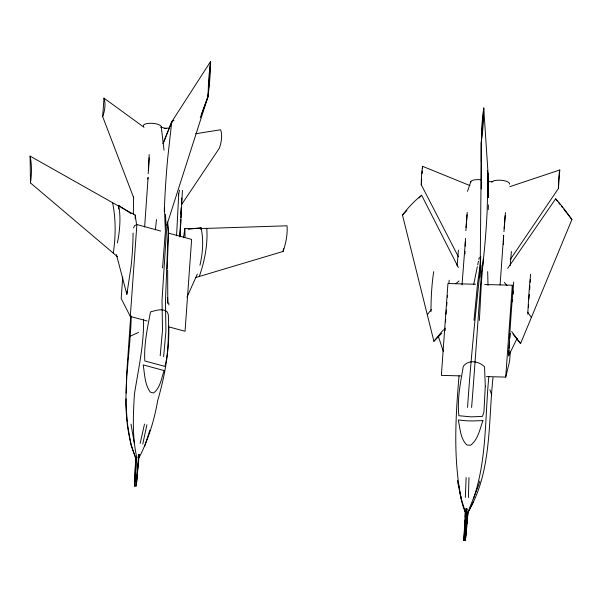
<?xml version="1.0" encoding="UTF-8"?>
<svg xmlns="http://www.w3.org/2000/svg" width="602" height="602" viewBox="0 0 602 602"><rect width="100%" height="100%" fill="white"/><g stroke="black" fill="none" stroke-linecap="round" stroke-linejoin="round"><path stroke-width="0.9" d="M480.087 277.183L481.532 131.447A301.03 281.917 -18.7 0 1 482.383 119.489L483.73 108.006L488.109 174.249L487.131 211.543A975.345 913.407 -18.7 0 1 484.354 250.304L482.736 265.858M133.358 214.177L133.531 196.433M133.095 233.027L132.974 239.573A174.016 76.401 -76.2 0 1 131.018 266.912L126.849 294.273L116.389 254.563M488.297 209.564L488.388 204.861M126.089 398.78L125.976 404.303L127.3 422.025M126.209 393.144L126.586 375.317L130.717 316.065M143.517 319.173C144.126 344.607 138.279 369.335 134.419 394.287C133.125 415.312 132.147 436.841 136.782 457.535L135.074 485.611L134.449 485.927L135.299 486.205L136.285 485.934L138.851 458.099C148.16 440.167 154.285 420.467 157.694 400.601C164.624 376.626 169.17 351.989 168.861 326.961M468.424 497.523L468.966 477.634M503.43 243.035L503.656 235.269L500.089 284.889M480.449 263.224L480.712 256.309M164.256 211.37L164.873 197.411A975.345 790.494 65.6 0 1 167.649 158.65L171.758 121.792L210.549 61.554L210.173 73.166A301.03 243.983 65.6 0 1 209.315 85.13L208.044 96.508L166.799 225.216M465.165 246.098L465.466 238.332M503.362 244.668L503.565 239.348M167.123 269.199L168.598 232.191L167.657 221.972M180.133 236.503L180.826 219.662M180.909 217.796L181.292 208.442M181.488 203.762L181.714 198.148M465.338 497.44L466.136 477.559M134.449 485.927L135.713 458.084L136.782 457.535M134.479 485.844L135.766 457.941C117.45 412.596 130.167 363.179 131.236 316.05M179.84 236.639L180.645 219.753M180.909 214.124L181.217 207.555M181.488 201.926L181.661 198.171M445.066 330.746L445.202 328.12M176.567 235.803L178.749 193.701M179.975 236.902L182.429 190.458M479.869 481.088C476.724 491.601 471.276 502.58 468.055 512.611L465.459 540.333L464.308 540.423L463.841 540.054L465.323 511.963L461.207 498.546L457.392 480.486M479.38 320.482L481.329 283.723L483.286 258.86M517.126 338.369L508.577 355.827L510.187 328.105A174.016 12.973 -87.4 0 1 512.144 300.767L513.739 281.954M463.924 540.295L464.42 531.039M464.518 529.196L465.022 519.94M465.173 517.171L465.323 511.963M487.861 176.047L488.109 174.249L487.898 177.989L488.109 174.249L487.319 170.675M148.498 170.577L149.228 157.792M464.067 540.378L464.435 533.914M464.706 529.301L465.022 523.763M465.451 516.381L465.67 512.686L464.849 510.398M487.898 177.989L488.109 174.249L488.493 197.358M467.551 407.411C470.756 359.891 475.625 312.461 480.705 265.113M471.599 407.524C475.422 360.086 478.379 312.588 482.119 265.151M465.858 230.679L467.257 212.31M503.964 231.695L505.432 212.521M463.864 539.956L464.398 539.738L466.159 508.705M144.63 226.992L148.115 177.364L147.723 179.042M465.459 540.333L464.593 539.746L466.821 508.72M133.802 198.081L102.664 116.622L103.988 98.141L144.044 127.308M118.436 209.044L118.707 205.32L131.01 213.605M122.725 277.07L121.19 298.562L130.303 316.426L147.076 320.979M126.849 294.273L127.045 291.466M130.303 316.426L136.88 224.569L160.719 231.033M200.827 229.49L200.963 227.631L188.2 229.362M458.453 256.881L421.295 184.806L421.693 179.268M422.092 173.722L422.288 170.945M422.484 168.176L422.619 166.325L469.966 185.597M493.008 377.484C488.132 422.702 492.067 472.848 467.521 512.799M486.416 376.581L505.725 377.1L512.302 285.243L484.715 284.505M508.577 355.827L508.983 350.206M509.119 348.332L509.585 341.77M509.856 338.023L510.187 333.342M512.468 301.482L512.603 299.608M513.009 293.987L513.205 291.18M510.293 351.703L509.623 361.049L505.725 377.1M528.375 307.441L528.579 304.642M528.977 299.059L529.308 294.401M529.647 289.743L529.91 286.018M530.181 282.293L530.377 279.501M510.293 259.507L558.438 188.471L559.762 169.982L509.819 186.665M466.068 227.488L467.032 214.733M504.167 228.504L505.131 215.749M162.548 267.958L165.392 231.318L164.406 207.916M462.027 284.912L465.323 242.019M457.099 265.971L458.423 250.078M510.233 265.512L511.399 251.493M136.285 485.934L138.829 454.645M459.04 375.783C455.601 416.592 453.065 458.145 461.207 498.546M488.862 376.574C484.791 417.472 487.108 459.492 473.39 498.87M136.135 485.626L138.595 457.565L139.393 454.796M465.286 539.994L467.762 512.031M465.369 540.408L466.716 525.659M466.889 523.808L467.904 512.746L473.676 501.203M447.421 297.185L447.595 295.326M148.19 173.752L149.183 154.511M474.007 320.339L477.567 283.617L480.652 261.561M155.376 229.798L156.475 219.579M448.806 283.677L449.197 280.231M160.192 355.752L162.495 330.197L162.013 300.443L166.438 231.386L165.46 214.508M163.639 356.685L165.941 331.13L165.452 301.376L168.154 231.853L167.371 222.612M162.909 143.652L171.758 121.792L171.382 124.569L171.758 121.792L174.023 120.212M138.159 457.475L138.535 454.6M171.374 124.569L171.758 121.792L163.834 142.034M466.723 511.625L467.122 508.758M183.512 237.835L184.852 228.534L206.772 228.391L287.056 225.803A41.847 20.927 -67.7 0 1 283.083 251.44L195.748 277.537M283.083 251.44L283.512 248.694M178.433 195.296L179.471 190.097M473.766 284.197L477.333 266.709M477.71 264.865L478.455 261.185M478.831 259.342L479.207 257.498M142.764 444.118L146.911 424.703M140.146 443.411L144.51 424.049M144.668 446.067L149.86 430.182M138.686 457.618L139.581 454.886M467.498 191.383L470.817 181.601M201.595 114.154L208.044 96.508L210.549 61.554L209.285 72.925A301.03 243.983 65.6 0 0 208.427 84.89L208.044 96.508L200.263 117.676M512.949 334.102L520.572 343.591L571.9 219.542A41.847 6.818 55.3 0 0 555.646 198.833L507.697 268.394M186.959 297.17L197.313 274.121M133.486 227.97L134.697 225.562L136.88 224.569M181.691 204.409L219.309 148.258A17.736 8.631 -74.8 0 0 220.633 129.776L195.688 133.727M458.363 267.484L421.656 195.259A41.847 15.088 -49.8 0 0 402.467 215.019L433.899 341.274L440.273 333.546A101.166 36.669 -49.1 0 1 443.591 329.745M402.467 215.019L406.944 210.407M419.097 197.892L421.656 195.259M433.899 341.274L441.785 333.327M130.07 336.255L138.513 332.417M135.074 485.611L135.969 485.581M488.237 181.578L492.895 181.699M475.52 284.257L447.941 283.527L441.364 375.377L460.673 375.896M161.344 127.203L166.641 128.64M168.665 233.192L191.624 239.415L185.047 331.273L168.274 326.72M117.435 256.655L30.469 182.925L30.1 156.114L119.053 206.343M120.671 207.216L135.202 215.064L136.436 223.741M465.67 512.686C462.426 506.583 461.132 499.291 459.92 492.459M555.646 198.833L557.392 201.053M558.551 202.528L560.289 204.748M561.455 206.23L562.614 207.705M563.773 209.187L571.9 219.542M520.572 343.591L514.665 335.532A101.166 16.864 54.7 0 0 511.67 331.559M135.713 458.084L130.973 445.081L127.436 423.891M512.302 285.243L513.017 293.994M489.915 389.75L491.699 395.002M438.346 336.36L443.343 351.448M458.152 482.729L458.957 487.153M459.273 488.922L459.597 490.69M131.025 424.109L134.299 443.253M161.276 126.954L164.03 150.207M465.888 508.728L466.106 511.61M168.741 303.047L168.846 304.913M184.852 228.534L185.01 236.917M487.658 271.607L488.019 285.498M167.649 297.599L167.785 303.235L167.657 270.26M481.299 161.742L481.231 142.96L483.73 108.006L483.429 119.512A301.03 281.917 -18.7 0 1 482.571 131.477L481.231 142.96L481.299 188.975M488.109 174.249L488.184 197.351M135.202 215.064L135.217 218.812M118.699 205.327A57.228 25.126 -76.2 0 1 117.39 242.877M112.597 202.851A78.38 36.624 -81.8 0 1 113.289 253.073M30.1 156.114A41.847 19.557 -81.8 0 1 30.469 182.925M164.105 128.557A8.962 2.92 4.1 0 1 169.756 128.143M143.622 126.352A8.962 2.92 4.1 0 1 152.705 123.357A8.962 2.92 4.1 0 1 160.877 127.684M103.988 98.141A17.736 8.631 -74.8 0 1 102.664 116.622M200.955 227.631A57.228 30.469 -73.4 0 1 199.932 265.264M206.772 228.391A78.38 39.19 -67.7 0 1 199.33 276.408M430.987 311.685A57.228 10.437 -89.6 0 1 433.741 271.615M445.54 322.01A174.016 31.733 -89.6 0 1 445.698 319.406M446.044 314.221A174.016 31.733 -89.6 0 1 446.353 309.94M446.684 305.703A174.016 31.733 -89.6 0 1 446.955 302.354M427.488 314.462A78.38 28.264 -49.8 0 1 431.288 309.571M455.94 283.647A78.38 28.264 -49.8 0 1 459.063 280.968M491.774 182.158A8.962 2.92 4.1 0 1 501.94 180.344A8.962 2.92 4.1 0 1 509.458 184.159M558.438 188.471A17.736 2.28 -88.5 0 1 559.762 169.982M470.772 182.361A8.962 2.92 4.1 0 1 480.983 179.787M421.295 184.806A17.736 2.28 -88.5 0 1 422.619 166.325M464.97 253.893A79.983 10.294 -88.5 0 1 465.022 251.297M527.811 314.267A57.228 4.267 -87.4 0 1 530.633 274.196M504.348 282.443A78.38 12.77 55.3 0 1 507.042 285.574M527.623 312.145A78.38 12.77 55.3 0 1 531.212 317.231M168.635 325.584C168.071 339.174 168.537 353.239 164.895 366.4L144.819 360.952C143.848 344.517 147.437 328.022 150.5 311.896C155.745 310.572 161.938 308.141 166.927 311.512L168.312 314.568L168.635 325.584M485.28 386.221L483.925 411.949L482.488 416.373L471.441 416.87L458.882 415.741C457.008 399.284 460.545 382.511 463.307 366.249C468.732 359.296 478.906 361.147 484.55 366.814L485.28 386.221M164.15 370.584C161.411 378.109 160.388 388.042 153.48 393.001L150.297 392.135C144.668 384.415 144.713 374 143.186 364.895L164.15 370.584M482.947 420.61C479.877 428.993 478.154 439.43 470.719 445.164L466.971 445.059C460.297 438.828 460.154 428.361 458.295 419.955L465.715 420.73A8.797 0.549 1.1 0 0 473.127 420.926L482.947 420.61"/></g></svg>
